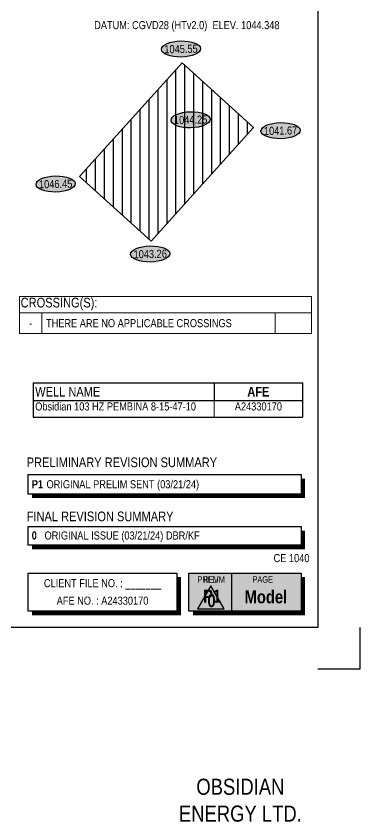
# Paper-space layout '1 of 6' of a CAD drawing. Extents: x -1122 to -42, y -199 to 1768.
# Drawn here: x -470 to -42, y -199 to 801 of the extents above; entities that cross this region are included whole.
import ezdxf
from ezdxf.enums import TextEntityAlignment as Align

# ---------------------------------------------------------------- set-up
doc = ezdxf.new("R2010")
doc.units = 0
doc.header["$LTSCALE"] = 5
doc.layers.get('Defpoints').update_dxf_attribs({"color": 9})
for name, color, linetype in [('AS-UNDERLAY-H', 141, 'Continuous'), ('CG-BORDER', 2, 'Continuous'), ('CG-LOGO-T', 7, 'Continuous'), ('CG-NOTES', 7, 'Continuous'), ('CG-PRELIM', 7, 'Continuous'), ('CG-REVISION', 7, 'Continuous'), ('L-MON', 1, 'Continuous'), ('P-ELEVATION', 7, 'Continuous'), ('P-PROPOSED', 10, 'Continuous'), ('P-PROPOSED-EXISTING-H', 59, 'Continuous'), ('S-1', 1, 'Continuous'), ('S-2', 2, 'Continuous')]:
    doc.layers.add(name, color=color, linetype=linetype)
doc.styles.add('0', font='ARIALN.TTF')
doc.styles.add('80', font='ARIALN.TTF', dxfattribs={"height": 10})
doc.styles.add('80CG', font='ARIALN.TTF', dxfattribs={"height": 10})
doc.styles.add('80L', font='ARIALN.TTF', dxfattribs={"height": 10})
doc.styles.add('BOLD', font='ARIALNB.TTF')
doc.styles.get("Standard").update_dxf_attribs({"font": 'ARIALN.TTF'})

# ---------------------------------------------------------------- blocks, each defined once
blk = doc.blocks.new('*U180')
at = {"layer": 'CG-NOTES'}
for p, q in [((-339.415299051645, 0), (0, 0)), ((-339.415299051645, -22.43489762052377), (-339.415299051645, 0)), ((0, 0), (0, -22.43489762052377)), ((-339.415299051645, -23.16159941467004), (-339.415299051645, -22.43489762052377)), ((0, -23.16159941467004), (-339.415299051645, -23.16159941467004)), ((0, -22.43489762052377), (0, -23.16159941467004))]:
    blk.add_line(p, q, dxfattribs=at)
at = {"layer": 'CG-NOTES', "const_width": 5, "flags": 128}
for points in [[(2.5, -22.48424573643843), (2.5, -5)], [(2.5, -22.48424573643843), (2.5, -25.66204991006093), (-334.415299051645, -25.66159941467004)]]:
    blk.add_lwpolyline(points, dxfattribs=at)
at = {"insert": (-341.0758834464814, 18.54966567302927), "char_height": 12, "attachment_point": 1, "style": '80L'}
blk.add_mtext_dynamic_manual_height_columns('{\\C14;FINAL REVISION SUMMARY}', width=182.551105047749, gutter_width=45, heights=[0], dxfattribs=at)
blk = doc.blocks.new('*U354')
at = {"layer": 'CG-NOTES'}
blk.add_blockref('*U180', (339.415299051645, 23.16159941467004), dxfattribs=at)
at = {"layer": 'CG-NOTES', "insert": (4.615035836903188, 4.008472746142956), "char_height": 10, "attachment_point": 7, "style": '80'}
blk.add_mtext_dynamic_manual_height_columns('{\\fArial Narrow|b1|i0|c0|p34;\\C14;0}   ORIGINAL ISSUE (03/21/24) DBR/KF ', width=331.1614272377901, gutter_width=45, heights=[0], dxfattribs=at)
blk = doc.blocks.new('wsborder')
at = {"layer": 'Defpoints'}
for p, q in [((1079.499993323399, 51.50000476041713), (1079.499993323399, 3.6986790803e-06)), ((1079.499993323399, 3.6986790803e-06), (1027.249994066885, 3.6986790803e-06))]:
    blk.add_line(p, q, dxfattribs=at)
at = {"layer": 'S-1'}
blk.add_line((1079.499993323399, 1.5752020772e-06), (1079.499993323399, 1.5752020772e-06), dxfattribs=at)
at = {"layer": 'S-2'}
blk.add_lwpolyline([(1027.249994066885, 51.50000476041713), (52.24999406778079, 51.50000476041713), (52.24999406778079, 1726.500004758894), (1027.249994066885, 1726.500004758894)], close=True, dxfattribs=at)
at = {"style": '80', "flags": 1}
blk.add_attdef('PAGENUMBER', (52.24999406778079, 51.50000476041713), '', height=10, rotation=90, dxfattribs=at)
blk = doc.blocks.new('*T392')
at = {"layer": 'Defpoints', "color": 8, "linetype": 'ByBlock', "lineweight": 0, "transparency": 16777216}
for p, q in [((0, 0), (363.00000002, 0)), ((0, 0), (0, -45.81952825242024)), ((363.00000002, 0), (363.00000002, -45.81952825242024)), ((0, -20.36460554371001), (363.00000002, -20.36460554371001)), ((28.00000002000002, -20.36460554371001), (28.00000002000002, -45.81952825242024)), ((318.00000002, -20.36460554371001), (318.00000002, -45.81952825242024)), ((0, -45.81952825242024), (363.00000002, -45.81952825242024))]:
    blk.add_line(p, q, dxfattribs=at)
at = {"layer": 'CG-NOTES', "color": 0, "linetype": 'Continuous', "transparency": 16777216}
for s, insert, char_height, width, attachment_point in [('{\\C14;CROSSING(S):}', (1.5, -1.5), 12, 360.00000002, 1), ('-', (14.00000001000001, -33.09206689806513), 9.5, 25.00000002, 5)]:
    blk.add_mtext(s, dxfattribs=dict(at, insert=insert, char_height=char_height, width=width, attachment_point=attachment_point))
at = {"layer": 'CG-NOTES', "color": 0, "linetype": 'Continuous', "transparency": 16777216, "insert": (33.00000002000002, -33.09206689806513), "char_height": 10, "width": 280, "attachment_point": 4, "style": '80'}
blk.add_mtext('THERE ARE NO APPLICABLE CROSSINGS', dxfattribs=at)
blk = doc.blocks.new('FileNumbers')
at = {"layer": 'CG-NOTES', "flags": 128}
blk.add_lwpolyline([(0, -47.38554950460911), (0, 0), (185.1235105252384, 0), (185.1235105252384, -47.38554950460911)], close=True, dxfattribs=at)
at = {"layer": 'CG-NOTES', "const_width": 5, "flags": 128}
blk.add_lwpolyline([(187.6235105252384, -5), (187.6235105252384, -49.88554950460912), (5, -49.88554950460912)], dxfattribs=at)
at = {"layer": 'CG-NOTES', "char_height": 10, "attachment_point": 5, "style": '80'}
for s, width, insert in [('CLIENT FILE NO. : _______', 184.7761450074072, (92.66166874186683, -13.94349711527729)), ('AFE NO. : A24330170', 184.8655226987527, (92.66166874186683, -34.29014700782455))]:
    blk.add_mtext_dynamic_manual_height_columns(s, width=width, gutter_width=45, heights=[0], dxfattribs=dict(at, insert=insert))
blk = doc.blocks.new('*U352')
at = {"layer": 'CG-NOTES'}
for p, q in [((-172.7946911344588, 20.72661459878555), (166.6206079171861, 20.72661459878555)), ((-172.7946911344588, -1.708283021738225), (-172.7946911344588, 20.72661459878555)), ((166.6206079171861, 20.72661459878555), (166.6206079171861, -1.708283021738225)), ((-172.7946911344588, -3.582006822721269), (-172.7946911344588, -1.708283021738225)), ((166.6206079171861, -3.582006822721269), (-172.7946911344588, -3.582006822721269)), ((166.6206079171861, -1.708283021738225), (166.6206079171861, -3.582006822721269))]:
    blk.add_line(p, q, dxfattribs=at)
at = {"layer": 'CG-NOTES', "const_width": 5, "flags": 128}
for points in [[(169.1206079171861, -1.757631137652879), (169.1206079171861, 15.72661459878555)], [(169.1206079171861, -1.757631137652879), (169.1206079171861, -6.082457318112152), (-167.7946911344588, -6.082006822721269)]]:
    blk.add_lwpolyline(points, dxfattribs=at)
blk = doc.blocks.new('rev')
at = {"layer": 'AS-UNDERLAY-H'}
h = blk.add_hatch(color=256, dxfattribs=at)
h.dxf.hatch_style = 1
h.paths.add_polyline_path([(-71.48920120851291, -23.2343341194055), (-71.48920120851291, 24.15121538520362), (67.80372931059355, 24.15121538520362), (67.80372931059355, -23.2343341194055)])
blk.add_line((-18.50493860095776, 24.15121538520362), (-18.50493860095776, -23.2343341194055))
at = {"color": 5, "flags": 128}
blk.add_lwpolyline([(-44.35121070288324, 8.244430780008088), (-60.88110567645776, -20.38618715800044), (-27.82131572930871, -20.38618715800044)], close=True, dxfattribs=at)
at = {"layer": 'CG-NOTES', "flags": 128}
blk.add_lwpolyline([(-71.48920120851291, -23.2343341194055), (-71.48920120851291, 24.15121538520362), (67.80372931059355, 24.15121538520362), (67.80372931059355, -23.2343341194055)], close=True, dxfattribs=at)
at = {"layer": 'CG-NOTES', "const_width": 5, "flags": 128}
blk.add_lwpolyline([(70.30372931059355, 19.15121538520361), (70.30372931059355, -25.73433411940551), (-66.4892012085129, -25.73433411940551)], dxfattribs=at)
at = {"attachment_point": 1}
for s, width, insert, char_height, style in [('\\pi4.196;REV.', 28.28831814996496, (-57.68004170995936, 20.11269804641688), 8, '80L'), ('\\pi3.52796;PAGE', 31.32877365101612, (3.974971449725671, 20.24238883079943), 8, '80L'), ('\\pi5.34615;{\\fArial Narrow|b1|i0|c0|p34;\\C14;0}', 19.21618074828581, (-53.92870011020904, -2.041559481818325), 16, '80')]:
    blk.add_mtext_dynamic_manual_height_columns(s, width=width, gutter_width=45, heights=[0], dxfattribs=dict(at, insert=insert, char_height=char_height, style=style))
at = {"layer": 'CG-NOTES', "linetype": 'Continuous', "insert": (24.12915164537253, -5.512694861928821), "char_height": 16, "attachment_point": 5, "style": '80CG'}
blk.add_mtext('{\\fArial Narrow|b1|i0|c0|p34;\\C14;Model}', dxfattribs=at)
blk = doc.blocks.new('blk_Prelim_page')
h = blk.add_hatch(color=141)
h.dxf.hatch_style = 1
h.paths.add_polyline_path([(-71.48920120851291, -23.2343341194055), (-71.48920120851291, 24.15121538520362), (67.80372931059355, 24.15121538520362), (67.80372931059355, -23.2343341194055)])
blk.add_line((-18.50493860095776, 24.15121538520362), (-18.50493860095776, -23.2343341194055))
at = {"layer": 'CG-NOTES', "flags": 128}
blk.add_lwpolyline([(-71.48920120851291, -23.2343341194055), (-71.48920120851291, 24.15121538520362), (67.80372931059355, 24.15121538520362), (67.80372931059355, -23.2343341194055)], close=True, dxfattribs=at)
at = {"layer": 'CG-NOTES', "const_width": 5, "flags": 128}
blk.add_lwpolyline([(70.30372931059355, 19.15121538520361), (70.30372931059355, -25.73433411940551), (-66.4892012085129, -25.73433411940551)], dxfattribs=at)
at = {"attachment_point": 1}
for s, width, insert, char_height, style in [('\\pi-2.21873;PRELIM', 28.28831814996496, (-58.76110191894418, 20.11269804641688), 8, '80L'), ('\\pi3.52796;PAGE', 31.32877365101612, (3.974971449725671, 20.24238883079943), 8, '80L'), ('\\pi11.72429;{\\fArial Narrow|b1|i0|c0|p34;\\C14;P1}', 41.55499159719733, (-65.69861088908533, 3.5996721808105), 16, '80')]:
    blk.add_mtext_dynamic_manual_height_columns(s, width=width, gutter_width=45, heights=[0], dxfattribs=dict(at, insert=insert, char_height=char_height, style=style))
at = {"layer": 'CG-NOTES', "linetype": 'Continuous', "insert": (24.12915164537253, -5.512694861928821), "char_height": 16, "attachment_point": 5, "style": '80CG'}
blk.add_mtext('{\\fArial Narrow|b1|i0|c0|p34;\\C14;Model}', dxfattribs=at)
blk = doc.blocks.new('Prelim_Rev_Summary_ws')
at = {"layer": 'CG-NOTES', "color": 14, "style": 'BOLD'}
blk.add_attdef('REV#', text='', height=10, dxfattribs=at).set_placement((4.690906555541005, -12.0595994868554), align=Align.MIDDLE_LEFT)
at = {"layer": 'CG-NOTES', "style": '0'}
blk.add_attdef('RDESCRIPTION_001', (23.00156208615661, -17.11962677198501), '', height=10, dxfattribs=at)
blk = doc.blocks.new('we')
at = {"layer": 'P-ELEVATION'}
h = blk.add_hatch(color=111, dxfattribs=at)
h.dxf.hatch_style = 1
edge = h.paths.add_edge_path()
edge.add_ellipse((0, 0), major_axis=(-24.375, 0), ratio=0.4102564102564102, start_angle=0, end_angle=360)
at = {"layer": 'P-ELEVATION', "color": 7, "flags": 128}
blk.add_lwpolyline([(0, 0, 12.5, 0, 0), (-12.42052458118451, -6.430406050246802, 0, 0, 0)], format="xyseb", dxfattribs=at)
at = {"layer": 'P-ELEVATION', "color": 7}
blk.add_ellipse((0, 0), major_axis=(-24.375, 0), ratio=0.4102564102564102, dxfattribs=at)
at = {"layer": 'P-ELEVATION', "style": '80'}
blk.add_attdef('ELEVATION', text='', height=10, dxfattribs=at).set_placement((0, 0), align=Align.MIDDLE_CENTER)
blk = doc.blocks.new('*T539')
at = {"layer": 'CG-NOTES', "color": 0, "lineweight": -2, "transparency": 16777216}
for p, q in [((0, 0), (335, 0)), ((0, 0), (0, -42.66666659999999)), ((225, 0), (225, -22)), ((335, 0), (335, -42.66666659999999)), ((0, -22), (335, -22)), ((0, -42.66666659999999), (335, -42.66666659999999))]:
    blk.add_line(p, q, dxfattribs=at)
at = {"layer": 'Defpoints', "color": 8, "linetype": 'ByBlock', "lineweight": 0, "transparency": 16777216}
blk.add_line((225, -22), (225, -42.66666659999999), dxfattribs=at)
at = {"layer": 'CG-NOTES', "transparency": 16777216}
for s, insert, char_height, width, attachment_point, style in [('{\\C14;WELL NAME}', (2.5, -11), 12, 220, 4, '0'), ('{\\fArial Narrow|b1|i0|c0|p34;\\C14;AFE}', (280, -11), 12, 105, 5, '0'), ('{\\C14;Obsidian 103 HZ PEMBINA 8-15-47-10}', (2.5, -24.33333329999999), 10, 220, 1, '80'), ('A24330170', (280, -24.33333329999999), 10, 105, 2, '80')]:
    blk.add_mtext(s, dxfattribs=dict(at, insert=insert, char_height=char_height, width=width, attachment_point=attachment_point, style=style))

psp = doc.layouts.new('1 of 6')

# ---------------------------------------------------------------- hatches: boundary and pattern name
at = {"layer": 'P-PROPOSED-EXISTING-H'}
h = psp.add_hatch(dxfattribs=at)
h.set_pattern_fill('ANSI31', color=256, scale=3.50001253530453, angle=45, style=0)
h.set_pattern_definition([(90, (-603759.7154016168, -5876959.369781268), (-11.11253979959188, 1.77635683940025e-15), [])])
h.paths.add_polyline_path([(-263.4458255893314, 742.9578588520626), (-174.4181517485758, 662.5328253907601), (-301.6930106506679, 521.4641293500999), (-390.8187259804454, 601.9681962569693)])

# ---------------------------------------------------------------- linework, layer by layer
at = {"layer": 'P-PROPOSED', "flags": 128}
psp.add_lwpolyline([(-263.4458255893314, 742.9578588520626), (-174.4181517485758, 662.5328253907601), (-301.6930106506679, 521.4641293500999), (-390.8187259804454, 601.9681962569693), (-263.4458255893314, 742.9578588520626)], close=True, dxfattribs=at)

# ---------------------------------------------------------------- block references
for name, p in [('*T392', (-465.6005510400171, 452.8069835947326)), ('*T539', (-448.5507269220553, 345.7164291962865)), ('FileNumbers', (-454.9611087308088, 109.4780169089518))]:
    psp.add_blockref(name, p)
at = {"layer": 'CG-BORDER'}
psp.add_blockref('wsborder', (-1121.83074728773, -9.701677059130134), dxfattribs=at)
at = {"layer": 'CG-NOTES'}
psp.add_blockref('*U354', (-454.959966738109, 144.1548486555844), dxfattribs=at)
at = {"layer": 'CG-PRELIM'}
for name, p in [('*U352', (-282.1652756036501, 211.1825797645092)), ('blk_Prelim_page', (-183.3483969970575, 85.32680152374814))]:
    psp.add_blockref(name, p, dxfattribs=at)
psp.add_blockref('Prelim_Rev_Summary_ws', (-454.959966738109, 231.9091943632948), dxfattribs=at).add_auto_attribs({'RDESCRIPTION_001': 'ORIGINAL PRELIM SENT (03/21/24)', 'REV#': 'P1'})
at = {"layer": 'CG-REVISION'}
psp.add_blockref('rev', (-183.3483969970575, 85.32680152374814), dxfattribs=at)
at = {"layer": 'L-MON', "color": 6}
for p, xscale, yscale, zscale, rotation, values in [((-264.7365462119687, 760.200345626984), 0.9995803299999987, 0.9995803299999987, 0.9995803299999987, 1.252205912950518, {'ELEVATION': '1045.55'}), ((-252.7613741690056, 672.3199935052062), 0.9995803299999985, 0.9995803299999985, 0.9995803299999985, 1.252205912950519, {'ELEVATION': '1044.25'}), ((-140.9557454001388, 658.8133261929715), 0.9995803299999986, 0.9995803299999986, 0.9995803299999986, 1.252205912950518, {'ELEVATION': '1041.67'}), ((-420.6147985787593, 592.5822051027308), 0.9995803299999984, 0.9995803299999984, 0.9995803299999984, 1.252205912950519, {'ELEVATION': '1046.45'}), ((-303.0422722983403, 505.6872799470539), 0.9995803299999984, 0.9995803299999984, 0.9995803299999984, 1.252205912950519, {'ELEVATION': '1043.26'})]:
    psp.add_blockref('we', p, dxfattribs=dict(at, xscale=xscale, yscale=yscale, zscale=zscale, rotation=rotation)).add_auto_attribs(values)

# ---------------------------------------------------------------- texts
at = {"layer": 'CG-LOGO-T', "insert": (-190.9593293931856, -172.6191011553162), "char_height": 20, "width": 154.6779257182901, "attachment_point": 5, "style": '80'}
psp.add_mtext('OBSIDIAN ENERGY LTD.', dxfattribs=at)
psp.add_mtext('OBSIDIAN ENERGY LTD.', dxfattribs=at)
psp.add_mtext('OBSIDIAN ENERGY LTD.', dxfattribs=at)
at = {"layer": 'CG-NOTES', "style": '80L'}
psp.add_text('CE 1040', height=10, dxfattribs=at).set_placement((-149.6505250507513, 123.0760558500367))
at = {"layer": 'CG-NOTES', "insert": (-372.7048123580856, 794.853712073842), "char_height": 10, "width": 272.2460413797094, "attachment_point": 1, "style": '80CG'}
psp.add_mtext('DATUM: CGVD28 (HTv2.0)  ELEV. 1044.348', dxfattribs=at)
at = {"layer": 'CG-PRELIM', "insert": (-456.6205511329453, 253.00619251229), "char_height": 12, "attachment_point": 1, "style": '80L'}
psp.add_mtext_dynamic_manual_height_columns('{\\C14;PRELIMINARY REVISION SUMMARY}', width=275.5882729211087, gutter_width=45, heights=[0], dxfattribs=at)

doc.saveas('drawing.dxf')
